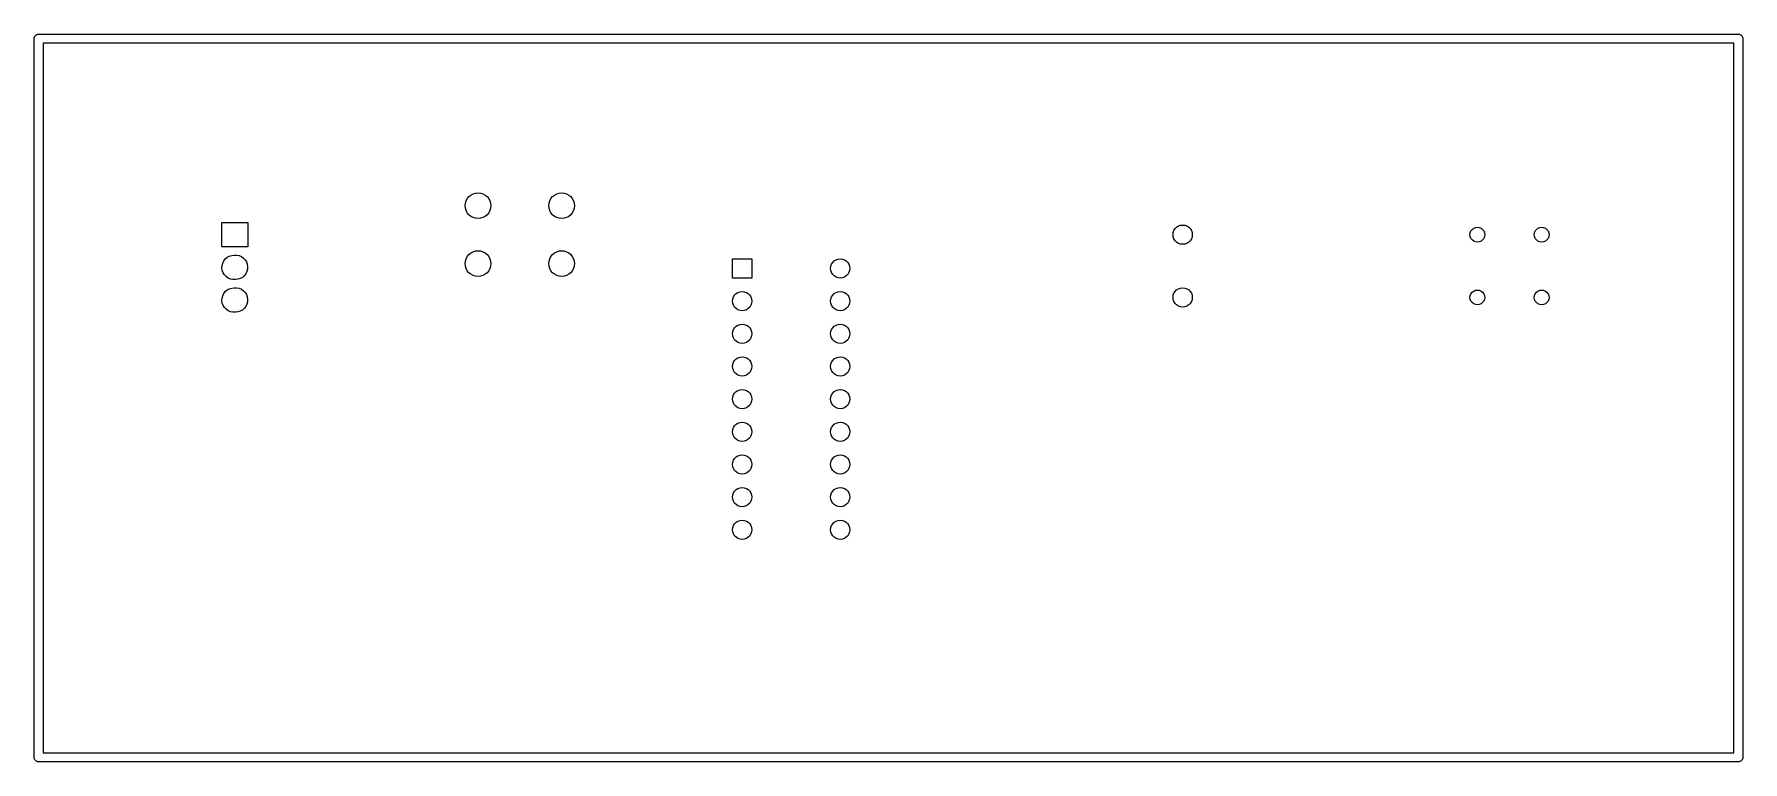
# Model space of a CAD drawing. Extents: x 2.39 to 7.61, y -4.21 to -1.99.
import ezdxf

# ---------------------------------------------------------------- set-up
doc = ezdxf.new("R2010")
doc.units = 0
doc.header["$MEASUREMENT"] = 0
doc.layers.add('BLACK', color=7, linetype='CONTINUOUS')

msp = doc.modelspace()

# ---------------------------------------------------------------- linework, layer by layer
at = {"layer": 'BLACK', "linetype": 'CONTINUOUS'}
for p, q in [((2.3972, -1.9867), (2.3989, -1.9863)), ((2.3989, -1.9863), (2.3994, -1.9863)), ((2.3994, -1.9863), (2.4, -1.9862)), ((2.4, -1.9862), (7.6, -1.9862)), ((7.6, -1.9862), (7.6023, -1.9864)), ((7.6023, -1.9864), (7.6028, -1.9866)), ((2.3862, -2), (2.3864, -1.9977)), ((2.3862, -4.2), (2.3862, -2)), ((2.3864, -1.9977), (2.3866, -1.9972)), ((2.3866, -1.9966), (2.3873, -1.9951)), ((2.3866, -1.9972), (2.3866, -1.9966)), ((2.3873, -1.9951), (2.3879, -1.9934)), ((2.3879, -1.9934), (2.3882, -1.993)), ((2.3882, -1.993), (2.3885, -1.9925)), ((2.3885, -1.9925), (2.3896, -1.9912)), ((2.3896, -1.9912), (2.3907, -1.9899)), ((2.3907, -1.9899), (2.3911, -1.9895)), ((2.3911, -1.9895), (2.3915, -1.9891)), ((2.3915, -1.9891), (2.393, -1.9883)), ((2.393, -1.9883), (2.3945, -1.9874)), ((2.3945, -1.9874), (2.395, -1.9872)), ((2.395, -1.9872), (2.3955, -1.987)), ((2.3955, -1.987), (2.3972, -1.9867)), ((2.4138, -2.0138), (2.4138, -4.1862)), ((7.5862, -2.0138), (2.4138, -2.0138)), ((7.5862, -4.1862), (7.5862, -2.0138)), ((7.6028, -1.9866), (7.6034, -1.9866)), ((7.6034, -1.9866), (7.6049, -1.9873)), ((7.6049, -1.9873), (7.6066, -1.9879)), ((7.6066, -1.9879), (7.607, -1.9882)), ((7.607, -1.9882), (7.6075, -1.9885)), ((7.6075, -1.9885), (7.6088, -1.9896)), ((7.6088, -1.9896), (7.6101, -1.9907)), ((7.6101, -1.9907), (7.6105, -1.9911)), ((7.6105, -1.9911), (7.6109, -1.9915)), ((7.6109, -1.9915), (7.6117, -1.993)), ((7.6117, -1.993), (7.6126, -1.9945)), ((7.6126, -1.9945), (7.6128, -1.995)), ((7.6128, -1.995), (7.613, -1.9955)), ((7.613, -1.9955), (7.6133, -1.9972)), ((7.6133, -1.9972), (7.6137, -1.9989)), ((7.6137, -1.9989), (7.6137, -1.9994)), ((7.6137, -1.9994), (7.6138, -2)), ((7.6138, -2), (7.6138, -4.2)), ((3.7047, -2.5114), (3.7055, -2.5037)), ((3.7055, -2.5037), (3.7077, -2.4964)), ((3.7077, -2.4964), (3.7114, -2.4895)), ((3.7114, -2.4895), (3.7163, -2.4836)), ((3.7163, -2.4836), (3.7222, -2.4787)), ((3.7222, -2.4787), (3.729, -2.475)), ((3.729, -2.475), (3.7364, -2.4728)), ((3.7364, -2.4728), (3.7441, -2.472)), ((3.7441, -2.472), (3.7518, -2.4728)), ((3.7518, -2.4728), (3.7592, -2.475)), ((3.7592, -2.475), (3.766, -2.4787)), ((3.766, -2.4787), (3.7719, -2.4836)), ((3.7719, -2.4836), (3.7768, -2.4895)), ((3.7768, -2.4895), (3.7805, -2.4964)), ((3.7805, -2.4964), (3.7827, -2.5037)), ((3.7827, -2.5037), (3.7835, -2.5114)), ((3.9606, -2.5114), (3.9614, -2.5037)), ((3.9614, -2.5037), (3.9636, -2.4964)), ((3.9636, -2.4964), (3.9673, -2.4895)), ((3.9673, -2.4895), (3.9722, -2.4836)), ((3.9722, -2.4836), (3.9781, -2.4787)), ((3.9781, -2.4787), (3.9849, -2.475)), ((3.9849, -2.475), (3.9923, -2.4728)), ((3.9923, -2.4728), (4, -2.472)), ((4, -2.472), (4.0077, -2.4728)), ((4.0077, -2.4728), (4.0151, -2.475)), ((4.0151, -2.475), (4.0219, -2.4787)), ((4.0219, -2.4787), (4.0278, -2.4836)), ((4.0278, -2.4836), (4.0327, -2.4895)), ((4.0327, -2.4895), (4.0364, -2.4964)), ((4.0364, -2.4964), (4.0386, -2.5037)), ((4.0386, -2.5037), (4.0394, -2.5114)), ((3.7055, -2.5191), (3.7047, -2.5114)), ((3.7077, -2.5265), (3.7055, -2.5191)), ((3.7114, -2.5333), (3.7077, -2.5265)), ((3.7163, -2.5393), (3.7114, -2.5333)), ((3.7222, -2.5442), (3.7163, -2.5393)), ((3.729, -2.5478), (3.7222, -2.5442)), ((3.7364, -2.55), (3.729, -2.5478)), ((3.7441, -2.5508), (3.7364, -2.55)), ((3.7518, -2.55), (3.7441, -2.5508)), ((3.7592, -2.5478), (3.7518, -2.55)), ((3.766, -2.5442), (3.7592, -2.5478)), ((3.7719, -2.5393), (3.766, -2.5442)), ((3.7768, -2.5333), (3.7719, -2.5393)), ((3.7805, -2.5265), (3.7768, -2.5333)), ((3.7827, -2.5191), (3.7805, -2.5265)), ((3.7835, -2.5114), (3.7827, -2.5191)), ((3.9614, -2.5191), (3.9606, -2.5114)), ((3.9636, -2.5265), (3.9614, -2.5191)), ((3.9673, -2.5333), (3.9636, -2.5265)), ((3.9722, -2.5393), (3.9673, -2.5333)), ((3.9781, -2.5442), (3.9722, -2.5393)), ((3.9849, -2.5478), (3.9781, -2.5442)), ((3.9923, -2.55), (3.9849, -2.5478)), ((4, -2.5508), (3.9923, -2.55)), ((4.0077, -2.55), (4, -2.5508)), ((4.0151, -2.5478), (4.0077, -2.55)), ((4.0219, -2.5442), (4.0151, -2.5478)), ((4.0278, -2.5393), (4.0219, -2.5442)), ((4.0327, -2.5333), (4.0278, -2.5393)), ((4.0364, -2.5265), (4.0327, -2.5333)), ((4.0386, -2.5191), (4.0364, -2.5265)), ((4.0394, -2.5114), (4.0386, -2.5191)), ((2.9606, -2.6375), (2.9606, -2.5625)), ((2.9606, -2.5625), (3.0394, -2.5625)), ((3.0394, -2.5625), (3.0394, -2.6375)), ((5.8705, -2.6), (5.8712, -2.5934)), ((5.8712, -2.6066), (5.8705, -2.6)), ((5.8712, -2.5934), (5.8734, -2.5872)), ((5.8734, -2.6128), (5.8712, -2.6066)), ((5.8734, -2.5872), (5.8769, -2.5816)), ((5.8769, -2.6184), (5.8734, -2.6128)), ((5.8769, -2.5816), (5.8816, -2.5769)), ((5.8816, -2.5769), (5.8872, -2.5734)), ((5.8872, -2.5734), (5.8934, -2.5712)), ((5.8934, -2.5712), (5.9, -2.5705)), ((5.9, -2.5705), (5.9066, -2.5712)), ((5.9066, -2.5712), (5.9128, -2.5734)), ((5.9128, -2.5734), (5.9184, -2.5769)), ((5.9184, -2.5769), (5.9231, -2.5816)), ((5.9231, -2.5816), (5.9266, -2.5872)), ((5.9266, -2.6128), (5.9231, -2.6184)), ((5.9266, -2.5872), (5.9288, -2.5934)), ((5.9288, -2.6066), (5.9266, -2.6128)), ((5.9288, -2.5934), (5.9295, -2.6)), ((5.9295, -2.6), (5.9288, -2.6066)), ((6.7789, -2.6), (6.7797, -2.5941)), ((6.7797, -2.6059), (6.7789, -2.6)), ((6.7797, -2.5941), (6.782, -2.5887)), ((6.782, -2.6113), (6.7797, -2.6059)), ((6.782, -2.5887), (6.7856, -2.584)), ((6.7856, -2.616), (6.782, -2.6113)), ((6.7856, -2.584), (6.7903, -2.5804)), ((6.7903, -2.5804), (6.7957, -2.5781)), ((6.7957, -2.5781), (6.8016, -2.5774)), ((6.8016, -2.5774), (6.8074, -2.5781)), ((6.8074, -2.5781), (6.8129, -2.5804)), ((6.8129, -2.5804), (6.8176, -2.584)), ((6.8176, -2.584), (6.8212, -2.5887)), ((6.8212, -2.6113), (6.8176, -2.616)), ((6.8212, -2.5887), (6.8234, -2.5941)), ((6.8234, -2.6059), (6.8212, -2.6113)), ((6.8234, -2.5941), (6.8242, -2.6)), ((6.8242, -2.6), (6.8234, -2.6059)), ((6.9758, -2.6), (6.9766, -2.5941)), ((6.9766, -2.6059), (6.9758, -2.6)), ((6.9766, -2.5941), (6.9788, -2.5887)), ((6.9788, -2.6113), (6.9766, -2.6059)), ((6.9788, -2.5887), (6.9824, -2.584)), ((6.9824, -2.616), (6.9788, -2.6113)), ((6.9824, -2.584), (6.9871, -2.5804)), ((6.9871, -2.5804), (6.9926, -2.5781)), ((6.9926, -2.5781), (6.9984, -2.5774)), ((6.9984, -2.5774), (7.0043, -2.5781)), ((7.0043, -2.5781), (7.0097, -2.5804)), ((7.0097, -2.5804), (7.0144, -2.584)), ((7.0144, -2.584), (7.018, -2.5887)), ((7.018, -2.6113), (7.0144, -2.616)), ((7.018, -2.5887), (7.0203, -2.5941)), ((7.0203, -2.6059), (7.018, -2.6113)), ((7.0203, -2.5941), (7.0211, -2.6)), ((7.0211, -2.6), (7.0203, -2.6059)), ((3.0394, -2.6375), (2.9606, -2.6375)), ((2.9767, -2.6692), (2.9833, -2.6655)), ((2.9833, -2.6655), (2.9906, -2.6633)), ((2.9906, -2.6633), (2.9981, -2.6625)), ((2.9981, -2.6625), (3.0019, -2.6625)), ((3.0019, -2.6625), (3.0057, -2.6627)), ((3.0057, -2.6627), (3.0131, -2.6642)), ((3.0131, -2.6642), (3.0201, -2.6672)), ((3.7114, -2.6667), (3.7163, -2.6607)), ((3.7163, -2.6607), (3.7222, -2.6558)), ((3.7222, -2.6558), (3.729, -2.6522)), ((3.729, -2.6522), (3.7364, -2.65)), ((3.7364, -2.65), (3.7441, -2.6492)), ((3.7441, -2.6492), (3.7518, -2.65)), ((3.7518, -2.65), (3.7592, -2.6522)), ((3.7592, -2.6522), (3.766, -2.6558)), ((3.766, -2.6558), (3.7719, -2.6607)), ((3.7719, -2.6607), (3.7768, -2.6667)), ((3.9673, -2.6667), (3.9722, -2.6607)), ((3.9722, -2.6607), (3.9781, -2.6558)), ((3.9781, -2.6558), (3.9849, -2.6522)), ((3.9849, -2.6522), (3.9923, -2.65)), ((3.9923, -2.65), (4, -2.6492)), ((4, -2.6492), (4.0077, -2.65)), ((4.0077, -2.65), (4.0151, -2.6522)), ((4.0151, -2.6522), (4.0219, -2.6558)), ((4.0219, -2.6558), (4.0278, -2.6607)), ((4.0278, -2.6607), (4.0327, -2.6667)), ((5.8816, -2.6231), (5.8769, -2.6184)), ((5.8872, -2.6266), (5.8816, -2.6231)), ((5.8934, -2.6288), (5.8872, -2.6266)), ((5.9, -2.6295), (5.8934, -2.6288)), ((5.9066, -2.6288), (5.9, -2.6295)), ((5.9128, -2.6266), (5.9066, -2.6288)), ((5.9184, -2.6231), (5.9128, -2.6266)), ((5.9231, -2.6184), (5.9184, -2.6231)), ((6.7903, -2.6196), (6.7856, -2.616)), ((6.7957, -2.6219), (6.7903, -2.6196)), ((6.8016, -2.6226), (6.7957, -2.6219)), ((6.8074, -2.6219), (6.8016, -2.6226)), ((6.8129, -2.6196), (6.8074, -2.6219)), ((6.8176, -2.616), (6.8129, -2.6196)), ((6.9871, -2.6196), (6.9824, -2.616)), ((6.9926, -2.6219), (6.9871, -2.6196)), ((6.9984, -2.6226), (6.9926, -2.6219)), ((7.0043, -2.6219), (6.9984, -2.6226)), ((7.0097, -2.6196), (7.0043, -2.6219)), ((7.0144, -2.616), (7.0097, -2.6196)), ((2.9607, -2.7019), (2.9611, -2.6943)), ((2.9618, -2.7094), (2.9607, -2.7019)), ((2.9611, -2.6943), (2.963, -2.687)), ((2.9645, -2.7165), (2.9618, -2.7094)), ((2.963, -2.687), (2.9663, -2.6802)), ((2.9685, -2.723), (2.9645, -2.7165)), ((2.9663, -2.6802), (2.971, -2.6742)), ((2.971, -2.6742), (2.9767, -2.6692)), ((3.0201, -2.6672), (3.0263, -2.6715)), ((3.0263, -2.6715), (3.0315, -2.677)), ((3.0315, -2.677), (3.0355, -2.6835)), ((3.037, -2.713), (3.0337, -2.7198)), ((3.0355, -2.6835), (3.0382, -2.6906)), ((3.0389, -2.7057), (3.037, -2.713)), ((3.0382, -2.6906), (3.0393, -2.6981)), ((3.0393, -2.6981), (3.0389, -2.7057)), ((3.7047, -2.6886), (3.7055, -2.6809)), ((3.7055, -2.6963), (3.7047, -2.6886)), ((3.7055, -2.6809), (3.7077, -2.6735)), ((3.7077, -2.7036), (3.7055, -2.6963)), ((3.7077, -2.6735), (3.7114, -2.6667)), ((3.7114, -2.7105), (3.7077, -2.7036)), ((3.7163, -2.7164), (3.7114, -2.7105)), ((3.7222, -2.7213), (3.7163, -2.7164)), ((3.7719, -2.7164), (3.766, -2.7213)), ((3.7768, -2.7105), (3.7719, -2.7164)), ((3.7768, -2.6667), (3.7805, -2.6735)), ((3.7805, -2.7036), (3.7768, -2.7105)), ((3.7805, -2.6735), (3.7827, -2.6809)), ((3.7827, -2.6963), (3.7805, -2.7036)), ((3.7827, -2.6809), (3.7835, -2.6886)), ((3.7835, -2.6886), (3.7827, -2.6963)), ((3.9606, -2.6886), (3.9614, -2.6809)), ((3.9614, -2.6963), (3.9606, -2.6886)), ((3.9614, -2.6809), (3.9636, -2.6735)), ((3.9636, -2.7036), (3.9614, -2.6963)), ((3.9636, -2.6735), (3.9673, -2.6667)), ((3.9673, -2.7105), (3.9636, -2.7036)), ((3.9722, -2.7164), (3.9673, -2.7105)), ((3.9781, -2.7213), (3.9722, -2.7164)), ((4.0278, -2.7164), (4.0219, -2.7213)), ((4.0327, -2.7105), (4.0278, -2.7164)), ((4.0327, -2.6667), (4.0364, -2.6735)), ((4.0364, -2.7036), (4.0327, -2.7105)), ((4.0364, -2.6735), (4.0386, -2.6809)), ((4.0386, -2.6963), (4.0364, -2.7036)), ((4.0386, -2.6809), (4.0394, -2.6886)), ((4.0394, -2.6886), (4.0386, -2.6963)), ((4.5228, -2.7329), (4.5228, -2.6739)), ((4.5228, -2.6739), (4.5818, -2.6739)), ((4.5818, -2.6739), (4.5818, -2.7329)), ((4.8228, -2.7034), (4.8236, -2.6969)), ((4.8236, -2.71), (4.8228, -2.7034)), ((4.8236, -2.6969), (4.8258, -2.6906)), ((4.8258, -2.7162), (4.8236, -2.71)), ((4.8258, -2.6906), (4.8293, -2.685)), ((4.8293, -2.7218), (4.8258, -2.7162)), ((4.8293, -2.685), (4.8339, -2.6804)), ((4.8339, -2.6804), (4.8395, -2.6769)), ((4.8395, -2.6769), (4.8458, -2.6747)), ((4.8458, -2.6747), (4.8523, -2.6739)), ((4.8523, -2.6739), (4.8589, -2.6747)), ((4.8589, -2.6747), (4.8651, -2.6769)), ((4.8651, -2.6769), (4.8707, -2.6804)), ((4.8707, -2.6804), (4.8754, -2.685)), ((4.8754, -2.685), (4.8789, -2.6906)), ((4.8789, -2.7162), (4.8754, -2.7218)), ((4.8789, -2.6906), (4.8811, -2.6969)), ((4.8811, -2.71), (4.8789, -2.7162)), ((4.8811, -2.6969), (4.8818, -2.7034)), ((4.8818, -2.7034), (4.8811, -2.71)), ((2.9737, -2.7285), (2.9685, -2.723)), ((2.971, -2.7742), (2.9767, -2.7692)), ((2.9799, -2.7328), (2.9737, -2.7285)), ((2.9767, -2.7692), (2.9833, -2.7655)), ((2.9869, -2.7358), (2.9799, -2.7328)), ((2.9833, -2.7655), (2.9906, -2.7633)), ((2.9943, -2.7373), (2.9869, -2.7358)), ((2.9906, -2.7633), (2.9981, -2.7625)), ((2.9981, -2.7375), (2.9943, -2.7373)), ((3.0019, -2.7375), (2.9981, -2.7375)), ((2.9981, -2.7625), (3.0019, -2.7625)), ((3.0094, -2.7367), (3.0019, -2.7375)), ((3.0019, -2.7625), (3.0057, -2.7627)), ((3.0057, -2.7627), (3.0131, -2.7642)), ((3.0167, -2.7345), (3.0094, -2.7367)), ((3.0131, -2.7642), (3.0201, -2.7672)), ((3.0233, -2.7308), (3.0167, -2.7345)), ((3.0201, -2.7672), (3.0263, -2.7715)), ((3.029, -2.7258), (3.0233, -2.7308)), ((3.0337, -2.7198), (3.029, -2.7258)), ((3.729, -2.725), (3.7222, -2.7213)), ((3.7364, -2.7272), (3.729, -2.725)), ((3.7441, -2.728), (3.7364, -2.7272)), ((3.7518, -2.7272), (3.7441, -2.728)), ((3.7592, -2.725), (3.7518, -2.7272)), ((3.766, -2.7213), (3.7592, -2.725)), ((3.9849, -2.725), (3.9781, -2.7213)), ((3.9923, -2.7272), (3.9849, -2.725)), ((4, -2.728), (3.9923, -2.7272)), ((4.0077, -2.7272), (4, -2.728)), ((4.0151, -2.725), (4.0077, -2.7272)), ((4.0219, -2.7213), (4.0151, -2.725)), ((4.5818, -2.7329), (4.5228, -2.7329)), ((4.8339, -2.7265), (4.8293, -2.7218)), ((4.8395, -2.73), (4.8339, -2.7265)), ((4.8458, -2.7322), (4.8395, -2.73)), ((4.8523, -2.7329), (4.8458, -2.7322)), ((4.8589, -2.7322), (4.8523, -2.7329)), ((4.8651, -2.73), (4.8589, -2.7322)), ((4.8707, -2.7265), (4.8651, -2.73)), ((4.8754, -2.7218), (4.8707, -2.7265)), ((5.8769, -2.7737), (5.8816, -2.769)), ((5.8816, -2.769), (5.8872, -2.7655)), ((5.8872, -2.7655), (5.8934, -2.7633)), ((5.8934, -2.7633), (5.9, -2.7626)), ((5.9, -2.7626), (5.9066, -2.7633)), ((5.9066, -2.7633), (5.9128, -2.7655)), ((5.9128, -2.7655), (5.9184, -2.769)), ((5.9184, -2.769), (5.9231, -2.7737)), ((6.7903, -2.7725), (6.7957, -2.7703)), ((6.7957, -2.7703), (6.8016, -2.7695)), ((6.8016, -2.7695), (6.8074, -2.7703)), ((6.8074, -2.7703), (6.8129, -2.7725)), ((6.9871, -2.7725), (6.9926, -2.7703)), ((6.9926, -2.7703), (6.9984, -2.7695)), ((6.9984, -2.7695), (7.0043, -2.7703)), ((7.0043, -2.7703), (7.0097, -2.7725)), ((2.9607, -2.8019), (2.9611, -2.7943)), ((2.9618, -2.8094), (2.9607, -2.8019)), ((2.9611, -2.7943), (2.963, -2.787)), ((2.9645, -2.8165), (2.9618, -2.8094)), ((2.963, -2.787), (2.9663, -2.7802)), ((2.9685, -2.823), (2.9645, -2.8165)), ((2.9663, -2.7802), (2.971, -2.7742)), ((3.0263, -2.7715), (3.0315, -2.777)), ((3.0337, -2.8198), (3.029, -2.8258)), ((3.0315, -2.777), (3.0355, -2.7835)), ((3.037, -2.813), (3.0337, -2.8198)), ((3.0355, -2.7835), (3.0382, -2.7906)), ((3.0389, -2.8057), (3.037, -2.813)), ((3.0382, -2.7906), (3.0393, -2.7981)), ((3.0393, -2.7981), (3.0389, -2.8057)), ((4.5228, -2.8034), (4.5236, -2.7969)), ((4.5236, -2.81), (4.5228, -2.8034)), ((4.5236, -2.7969), (4.5258, -2.7906)), ((4.5258, -2.8162), (4.5236, -2.81)), ((4.5258, -2.7906), (4.5293, -2.785)), ((4.5293, -2.8218), (4.5258, -2.8162)), ((4.5293, -2.785), (4.5339, -2.7804)), ((4.5339, -2.8265), (4.5293, -2.8218)), ((4.5339, -2.7804), (4.5395, -2.7769)), ((4.5395, -2.7769), (4.5458, -2.7747)), ((4.5458, -2.7747), (4.5523, -2.7739)), ((4.5523, -2.7739), (4.5589, -2.7747)), ((4.5589, -2.7747), (4.5651, -2.7769)), ((4.5651, -2.7769), (4.5707, -2.7804)), ((4.5707, -2.7804), (4.5754, -2.785)), ((4.5754, -2.8218), (4.5707, -2.8265)), ((4.5754, -2.785), (4.5789, -2.7906)), ((4.5789, -2.8162), (4.5754, -2.8218)), ((4.5789, -2.7906), (4.5811, -2.7969)), ((4.5811, -2.81), (4.5789, -2.8162)), ((4.5811, -2.7969), (4.5818, -2.8034)), ((4.5818, -2.8034), (4.5811, -2.81)), ((4.8228, -2.8034), (4.8236, -2.7969)), ((4.8236, -2.81), (4.8228, -2.8034)), ((4.8236, -2.7969), (4.8258, -2.7906)), ((4.8258, -2.8162), (4.8236, -2.81)), ((4.8258, -2.7906), (4.8293, -2.785)), ((4.8293, -2.8218), (4.8258, -2.8162)), ((4.8293, -2.785), (4.8339, -2.7804)), ((4.8339, -2.8265), (4.8293, -2.8218)), ((4.8339, -2.7804), (4.8395, -2.7769)), ((4.8395, -2.7769), (4.8458, -2.7747)), ((4.8458, -2.7747), (4.8523, -2.7739)), ((4.8523, -2.7739), (4.8589, -2.7747)), ((4.8589, -2.7747), (4.8651, -2.7769)), ((4.8651, -2.7769), (4.8707, -2.7804)), ((4.8707, -2.7804), (4.8754, -2.785)), ((4.8754, -2.8218), (4.8707, -2.8265)), ((4.8754, -2.785), (4.8789, -2.7906)), ((4.8789, -2.8162), (4.8754, -2.8218)), ((4.8789, -2.7906), (4.8811, -2.7969)), ((4.8811, -2.81), (4.8789, -2.8162)), ((4.8811, -2.7969), (4.8818, -2.8034)), ((4.8818, -2.8034), (4.8811, -2.81)), ((5.8705, -2.7921), (5.8712, -2.7856)), ((5.8712, -2.7987), (5.8705, -2.7921)), ((5.8712, -2.7856), (5.8734, -2.7793)), ((5.8734, -2.8049), (5.8712, -2.7987)), ((5.8734, -2.7793), (5.8769, -2.7737)), ((5.8769, -2.8105), (5.8734, -2.8049)), ((5.8816, -2.8152), (5.8769, -2.8105)), ((5.8872, -2.8187), (5.8816, -2.8152)), ((5.8934, -2.8209), (5.8872, -2.8187)), ((5.9, -2.8217), (5.8934, -2.8209)), ((5.9066, -2.8209), (5.9, -2.8217)), ((5.9128, -2.8187), (5.9066, -2.8209)), ((5.9184, -2.8152), (5.9128, -2.8187)), ((5.9231, -2.8105), (5.9184, -2.8152)), ((5.9231, -2.7737), (5.9266, -2.7793)), ((5.9266, -2.8049), (5.9231, -2.8105)), ((5.9266, -2.7793), (5.9288, -2.7856)), ((5.9288, -2.7987), (5.9266, -2.8049)), ((5.9288, -2.7856), (5.9295, -2.7921)), ((5.9295, -2.7921), (5.9288, -2.7987)), ((6.7789, -2.7921), (6.7797, -2.7863)), ((6.7797, -2.798), (6.7789, -2.7921)), ((6.7797, -2.7863), (6.782, -2.7808)), ((6.782, -2.8034), (6.7797, -2.798)), ((6.782, -2.7808), (6.7856, -2.7761)), ((6.7856, -2.8081), (6.782, -2.8034)), ((6.7856, -2.7761), (6.7903, -2.7725)), ((6.7903, -2.8117), (6.7856, -2.8081)), ((6.7957, -2.814), (6.7903, -2.8117)), ((6.8016, -2.8148), (6.7957, -2.814)), ((6.8074, -2.814), (6.8016, -2.8148)), ((6.8129, -2.8117), (6.8074, -2.814)), ((6.8129, -2.7725), (6.8176, -2.7761)), ((6.8176, -2.8081), (6.8129, -2.8117)), ((6.8176, -2.7761), (6.8212, -2.7808)), ((6.8212, -2.8034), (6.8176, -2.8081)), ((6.8212, -2.7808), (6.8234, -2.7863)), ((6.8234, -2.798), (6.8212, -2.8034)), ((6.8234, -2.7863), (6.8242, -2.7921)), ((6.8242, -2.7921), (6.8234, -2.798)), ((6.9758, -2.7921), (6.9766, -2.7863)), ((6.9766, -2.798), (6.9758, -2.7921)), ((6.9766, -2.7863), (6.9788, -2.7808)), ((6.9788, -2.8034), (6.9766, -2.798)), ((6.9788, -2.7808), (6.9824, -2.7761)), ((6.9824, -2.8081), (6.9788, -2.8034)), ((6.9824, -2.7761), (6.9871, -2.7725)), ((6.9871, -2.8117), (6.9824, -2.8081)), ((6.9926, -2.814), (6.9871, -2.8117)), ((6.9984, -2.8148), (6.9926, -2.814)), ((7.0043, -2.814), (6.9984, -2.8148)), ((7.0097, -2.8117), (7.0043, -2.814)), ((7.0097, -2.7725), (7.0144, -2.7761)), ((7.0144, -2.8081), (7.0097, -2.8117)), ((7.0144, -2.7761), (7.018, -2.7808)), ((7.018, -2.8034), (7.0144, -2.8081)), ((7.018, -2.7808), (7.0203, -2.7863)), ((7.0203, -2.798), (7.018, -2.8034)), ((7.0203, -2.7863), (7.0211, -2.7921)), ((7.0211, -2.7921), (7.0203, -2.798)), ((2.9737, -2.8285), (2.9685, -2.823)), ((2.9799, -2.8328), (2.9737, -2.8285)), ((2.9869, -2.8358), (2.9799, -2.8328)), ((2.9943, -2.8373), (2.9869, -2.8358)), ((2.9981, -2.8375), (2.9943, -2.8373)), ((3.0019, -2.8375), (2.9981, -2.8375)), ((3.0094, -2.8367), (3.0019, -2.8375)), ((3.0167, -2.8345), (3.0094, -2.8367)), ((3.0233, -2.8308), (3.0167, -2.8345)), ((3.029, -2.8258), (3.0233, -2.8308)), ((4.5395, -2.83), (4.5339, -2.8265)), ((4.5458, -2.8322), (4.5395, -2.83)), ((4.5395, -2.8769), (4.5458, -2.8747)), ((4.5523, -2.8329), (4.5458, -2.8322)), ((4.5458, -2.8747), (4.5523, -2.8739)), ((4.5589, -2.8322), (4.5523, -2.8329)), ((4.5523, -2.8739), (4.5589, -2.8747)), ((4.5651, -2.83), (4.5589, -2.8322)), ((4.5589, -2.8747), (4.5651, -2.8769)), ((4.5707, -2.8265), (4.5651, -2.83)), ((4.8395, -2.83), (4.8339, -2.8265)), ((4.8458, -2.8322), (4.8395, -2.83)), ((4.8395, -2.8769), (4.8458, -2.8747)), ((4.8523, -2.8329), (4.8458, -2.8322)), ((4.8458, -2.8747), (4.8523, -2.8739)), ((4.8589, -2.8322), (4.8523, -2.8329)), ((4.8523, -2.8739), (4.8589, -2.8747)), ((4.8651, -2.83), (4.8589, -2.8322)), ((4.8589, -2.8747), (4.8651, -2.8769)), ((4.8707, -2.8265), (4.8651, -2.83)), ((4.5228, -2.9034), (4.5236, -2.8969)), ((4.5236, -2.91), (4.5228, -2.9034)), ((4.5236, -2.8969), (4.5258, -2.8906)), ((4.5258, -2.9162), (4.5236, -2.91)), ((4.5258, -2.8906), (4.5293, -2.885)), ((4.5293, -2.9218), (4.5258, -2.9162)), ((4.5293, -2.885), (4.5339, -2.8804)), ((4.5339, -2.9265), (4.5293, -2.9218)), ((4.5339, -2.8804), (4.5395, -2.8769)), ((4.5395, -2.93), (4.5339, -2.9265)), ((4.5651, -2.8769), (4.5707, -2.8804)), ((4.5707, -2.9265), (4.5651, -2.93)), ((4.5707, -2.8804), (4.5754, -2.885)), ((4.5754, -2.9218), (4.5707, -2.9265)), ((4.5754, -2.885), (4.5789, -2.8906)), ((4.5789, -2.9162), (4.5754, -2.9218)), ((4.5789, -2.8906), (4.5811, -2.8969)), ((4.5811, -2.91), (4.5789, -2.9162)), ((4.5811, -2.8969), (4.5818, -2.9034)), ((4.5818, -2.9034), (4.5811, -2.91)), ((4.8228, -2.9034), (4.8236, -2.8969)), ((4.8236, -2.91), (4.8228, -2.9034)), ((4.8236, -2.8969), (4.8258, -2.8906)), ((4.8258, -2.9162), (4.8236, -2.91)), ((4.8258, -2.8906), (4.8293, -2.885)), ((4.8293, -2.9218), (4.8258, -2.9162)), ((4.8293, -2.885), (4.8339, -2.8804)), ((4.8339, -2.9265), (4.8293, -2.9218)), ((4.8339, -2.8804), (4.8395, -2.8769)), ((4.8395, -2.93), (4.8339, -2.9265)), ((4.8651, -2.8769), (4.8707, -2.8804)), ((4.8707, -2.9265), (4.8651, -2.93)), ((4.8707, -2.8804), (4.8754, -2.885)), ((4.8754, -2.9218), (4.8707, -2.9265)), ((4.8754, -2.885), (4.8789, -2.8906)), ((4.8789, -2.9162), (4.8754, -2.9218)), ((4.8789, -2.8906), (4.8811, -2.8969)), ((4.8811, -2.91), (4.8789, -2.9162)), ((4.8811, -2.8969), (4.8818, -2.9034)), ((4.8818, -2.9034), (4.8811, -2.91)), ((4.5339, -2.9804), (4.5395, -2.9769)), ((4.5458, -2.9322), (4.5395, -2.93)), ((4.5395, -2.9769), (4.5458, -2.9747)), ((4.5523, -2.9329), (4.5458, -2.9322)), ((4.5458, -2.9747), (4.5523, -2.9739)), ((4.5589, -2.9322), (4.5523, -2.9329)), ((4.5523, -2.9739), (4.5589, -2.9747)), ((4.5651, -2.93), (4.5589, -2.9322)), ((4.5589, -2.9747), (4.5651, -2.9769)), ((4.5651, -2.9769), (4.5707, -2.9804)), ((4.8339, -2.9804), (4.8395, -2.9769)), ((4.8458, -2.9322), (4.8395, -2.93)), ((4.8395, -2.9769), (4.8458, -2.9747)), ((4.8523, -2.9329), (4.8458, -2.9322)), ((4.8458, -2.9747), (4.8523, -2.9739)), ((4.8589, -2.9322), (4.8523, -2.9329)), ((4.8523, -2.9739), (4.8589, -2.9747)), ((4.8651, -2.93), (4.8589, -2.9322)), ((4.8589, -2.9747), (4.8651, -2.9769)), ((4.8651, -2.9769), (4.8707, -2.9804)), ((4.5228, -3.0034), (4.5236, -2.9969)), ((4.5236, -3.01), (4.5228, -3.0034)), ((4.5236, -2.9969), (4.5258, -2.9906)), ((4.5258, -3.0162), (4.5236, -3.01)), ((4.5258, -2.9906), (4.5293, -2.985)), ((4.5293, -3.0218), (4.5258, -3.0162)), ((4.5293, -2.985), (4.5339, -2.9804)), ((4.5339, -3.0265), (4.5293, -3.0218)), ((4.5395, -3.03), (4.5339, -3.0265)), ((4.5458, -3.0322), (4.5395, -3.03)), ((4.5651, -3.03), (4.5589, -3.0322)), ((4.5707, -3.0265), (4.5651, -3.03)), ((4.5707, -2.9804), (4.5754, -2.985)), ((4.5754, -3.0218), (4.5707, -3.0265)), ((4.5754, -2.985), (4.5789, -2.9906)), ((4.5789, -3.0162), (4.5754, -3.0218)), ((4.5789, -2.9906), (4.5811, -2.9969)), ((4.5811, -3.01), (4.5789, -3.0162)), ((4.5811, -2.9969), (4.5818, -3.0034)), ((4.5818, -3.0034), (4.5811, -3.01)), ((4.8228, -3.0034), (4.8236, -2.9969)), ((4.8236, -3.01), (4.8228, -3.0034)), ((4.8236, -2.9969), (4.8258, -2.9906)), ((4.8258, -3.0162), (4.8236, -3.01)), ((4.8258, -2.9906), (4.8293, -2.985)), ((4.8293, -3.0218), (4.8258, -3.0162)), ((4.8293, -2.985), (4.8339, -2.9804)), ((4.8339, -3.0265), (4.8293, -3.0218)), ((4.8395, -3.03), (4.8339, -3.0265)), ((4.8458, -3.0322), (4.8395, -3.03)), ((4.8651, -3.03), (4.8589, -3.0322)), ((4.8707, -3.0265), (4.8651, -3.03)), ((4.8707, -2.9804), (4.8754, -2.985)), ((4.8754, -3.0218), (4.8707, -3.0265)), ((4.8754, -2.985), (4.8789, -2.9906)), ((4.8789, -3.0162), (4.8754, -3.0218)), ((4.8789, -2.9906), (4.8811, -2.9969)), ((4.8811, -3.01), (4.8789, -3.0162)), ((4.8811, -2.9969), (4.8818, -3.0034)), ((4.8818, -3.0034), (4.8811, -3.01)), ((4.5293, -3.085), (4.5339, -3.0804)), ((4.5339, -3.0804), (4.5395, -3.0769)), ((4.5395, -3.0769), (4.5458, -3.0747)), ((4.5523, -3.0329), (4.5458, -3.0322)), ((4.5458, -3.0747), (4.5523, -3.0739)), ((4.5589, -3.0322), (4.5523, -3.0329)), ((4.5523, -3.0739), (4.5589, -3.0747)), ((4.5589, -3.0747), (4.5651, -3.0769)), ((4.5651, -3.0769), (4.5707, -3.0804)), ((4.5707, -3.0804), (4.5754, -3.085)), ((4.8293, -3.085), (4.8339, -3.0804)), ((4.8339, -3.0804), (4.8395, -3.0769)), ((4.8395, -3.0769), (4.8458, -3.0747)), ((4.8523, -3.0329), (4.8458, -3.0322)), ((4.8458, -3.0747), (4.8523, -3.0739)), ((4.8589, -3.0322), (4.8523, -3.0329)), ((4.8523, -3.0739), (4.8589, -3.0747)), ((4.8589, -3.0747), (4.8651, -3.0769)), ((4.8651, -3.0769), (4.8707, -3.0804)), ((4.8707, -3.0804), (4.8754, -3.085)), ((4.5228, -3.1034), (4.5236, -3.0969)), ((4.5236, -3.11), (4.5228, -3.1034)), ((4.5236, -3.0969), (4.5258, -3.0906)), ((4.5258, -3.1162), (4.5236, -3.11)), ((4.5258, -3.0906), (4.5293, -3.085)), ((4.5293, -3.1218), (4.5258, -3.1162)), ((4.5339, -3.1265), (4.5293, -3.1218)), ((4.5395, -3.13), (4.5339, -3.1265)), ((4.5458, -3.1322), (4.5395, -3.13)), ((4.5523, -3.1329), (4.5458, -3.1322)), ((4.5589, -3.1322), (4.5523, -3.1329)), ((4.5651, -3.13), (4.5589, -3.1322)), ((4.5707, -3.1265), (4.5651, -3.13)), ((4.5754, -3.1218), (4.5707, -3.1265)), ((4.5754, -3.085), (4.5789, -3.0906)), ((4.5789, -3.1162), (4.5754, -3.1218)), ((4.5789, -3.0906), (4.5811, -3.0969)), ((4.5811, -3.11), (4.5789, -3.1162)), ((4.5811, -3.0969), (4.5818, -3.1034)), ((4.5818, -3.1034), (4.5811, -3.11)), ((4.8228, -3.1034), (4.8236, -3.0969)), ((4.8236, -3.11), (4.8228, -3.1034)), ((4.8236, -3.0969), (4.8258, -3.0906)), ((4.8258, -3.1162), (4.8236, -3.11)), ((4.8258, -3.0906), (4.8293, -3.085)), ((4.8293, -3.1218), (4.8258, -3.1162)), ((4.8339, -3.1265), (4.8293, -3.1218)), ((4.8395, -3.13), (4.8339, -3.1265)), ((4.8458, -3.1322), (4.8395, -3.13)), ((4.8523, -3.1329), (4.8458, -3.1322)), ((4.8589, -3.1322), (4.8523, -3.1329)), ((4.8651, -3.13), (4.8589, -3.1322)), ((4.8707, -3.1265), (4.8651, -3.13)), ((4.8754, -3.1218), (4.8707, -3.1265)), ((4.8754, -3.085), (4.8789, -3.0906)), ((4.8789, -3.1162), (4.8754, -3.1218)), ((4.8789, -3.0906), (4.8811, -3.0969)), ((4.8811, -3.11), (4.8789, -3.1162)), ((4.8811, -3.0969), (4.8818, -3.1034)), ((4.8818, -3.1034), (4.8811, -3.11)), ((4.5258, -3.1906), (4.5293, -3.185)), ((4.5293, -3.185), (4.5339, -3.1804)), ((4.5339, -3.1804), (4.5395, -3.1769)), ((4.5395, -3.1769), (4.5458, -3.1747)), ((4.5458, -3.1747), (4.5523, -3.1739)), ((4.5523, -3.1739), (4.5589, -3.1747)), ((4.5589, -3.1747), (4.5651, -3.1769)), ((4.5651, -3.1769), (4.5707, -3.1804)), ((4.5707, -3.1804), (4.5754, -3.185)), ((4.5754, -3.185), (4.5789, -3.1906)), ((4.8258, -3.1906), (4.8293, -3.185)), ((4.8293, -3.185), (4.8339, -3.1804)), ((4.8339, -3.1804), (4.8395, -3.1769)), ((4.8395, -3.1769), (4.8458, -3.1747)), ((4.8458, -3.1747), (4.8523, -3.1739)), ((4.8523, -3.1739), (4.8589, -3.1747)), ((4.8589, -3.1747), (4.8651, -3.1769)), ((4.8651, -3.1769), (4.8707, -3.1804)), ((4.8707, -3.1804), (4.8754, -3.185)), ((4.8754, -3.185), (4.8789, -3.1906)), ((4.5228, -3.2034), (4.5236, -3.1969)), ((4.5236, -3.21), (4.5228, -3.2034)), ((4.5236, -3.1969), (4.5258, -3.1906)), ((4.5258, -3.2162), (4.5236, -3.21)), ((4.5293, -3.2218), (4.5258, -3.2162)), ((4.5339, -3.2265), (4.5293, -3.2218)), ((4.5395, -3.23), (4.5339, -3.2265)), ((4.5458, -3.2322), (4.5395, -3.23)), ((4.5523, -3.2329), (4.5458, -3.2322)), ((4.5589, -3.2322), (4.5523, -3.2329)), ((4.5651, -3.23), (4.5589, -3.2322)), ((4.5707, -3.2265), (4.5651, -3.23)), ((4.5754, -3.2218), (4.5707, -3.2265)), ((4.5789, -3.2162), (4.5754, -3.2218)), ((4.5789, -3.1906), (4.5811, -3.1969)), ((4.5811, -3.21), (4.5789, -3.2162)), ((4.5811, -3.1969), (4.5818, -3.2034)), ((4.5818, -3.2034), (4.5811, -3.21)), ((4.8228, -3.2034), (4.8236, -3.1969)), ((4.8236, -3.21), (4.8228, -3.2034)), ((4.8236, -3.1969), (4.8258, -3.1906)), ((4.8258, -3.2162), (4.8236, -3.21)), ((4.8293, -3.2218), (4.8258, -3.2162)), ((4.8339, -3.2265), (4.8293, -3.2218)), ((4.8395, -3.23), (4.8339, -3.2265)), ((4.8458, -3.2322), (4.8395, -3.23)), ((4.8523, -3.2329), (4.8458, -3.2322)), ((4.8589, -3.2322), (4.8523, -3.2329)), ((4.8651, -3.23), (4.8589, -3.2322)), ((4.8707, -3.2265), (4.8651, -3.23)), ((4.8754, -3.2218), (4.8707, -3.2265)), ((4.8789, -3.2162), (4.8754, -3.2218)), ((4.8789, -3.1906), (4.8811, -3.1969)), ((4.8811, -3.21), (4.8789, -3.2162)), ((4.8811, -3.1969), (4.8818, -3.2034)), ((4.8818, -3.2034), (4.8811, -3.21)), ((4.5236, -3.2969), (4.5258, -3.2906)), ((4.5258, -3.2906), (4.5293, -3.285)), ((4.5293, -3.285), (4.5339, -3.2804)), ((4.5339, -3.2804), (4.5395, -3.2769)), ((4.5395, -3.2769), (4.5458, -3.2747)), ((4.5458, -3.2747), (4.5523, -3.2739)), ((4.5523, -3.2739), (4.5589, -3.2747)), ((4.5589, -3.2747), (4.5651, -3.2769)), ((4.5651, -3.2769), (4.5707, -3.2804)), ((4.5707, -3.2804), (4.5754, -3.285)), ((4.5754, -3.285), (4.5789, -3.2906)), ((4.5789, -3.2906), (4.5811, -3.2969)), ((4.8236, -3.2969), (4.8258, -3.2906)), ((4.8258, -3.2906), (4.8293, -3.285)), ((4.8293, -3.285), (4.8339, -3.2804)), ((4.8339, -3.2804), (4.8395, -3.2769)), ((4.8395, -3.2769), (4.8458, -3.2747)), ((4.8458, -3.2747), (4.8523, -3.2739)), ((4.8523, -3.2739), (4.8589, -3.2747)), ((4.8589, -3.2747), (4.8651, -3.2769)), ((4.8651, -3.2769), (4.8707, -3.2804)), ((4.8707, -3.2804), (4.8754, -3.285)), ((4.8754, -3.285), (4.8789, -3.2906)), ((4.8789, -3.2906), (4.8811, -3.2969)), ((4.5228, -3.3034), (4.5236, -3.2969)), ((4.5236, -3.31), (4.5228, -3.3034)), ((4.5258, -3.3162), (4.5236, -3.31)), ((4.5293, -3.3218), (4.5258, -3.3162)), ((4.5339, -3.3265), (4.5293, -3.3218)), ((4.5395, -3.33), (4.5339, -3.3265)), ((4.5458, -3.3322), (4.5395, -3.33)), ((4.5523, -3.3329), (4.5458, -3.3322)), ((4.5589, -3.3322), (4.5523, -3.3329)), ((4.5651, -3.33), (4.5589, -3.3322)), ((4.5707, -3.3265), (4.5651, -3.33)), ((4.5754, -3.3218), (4.5707, -3.3265)), ((4.5789, -3.3162), (4.5754, -3.3218)), ((4.5811, -3.31), (4.5789, -3.3162)), ((4.5811, -3.2969), (4.5818, -3.3034)), ((4.5818, -3.3034), (4.5811, -3.31)), ((4.8228, -3.3034), (4.8236, -3.2969)), ((4.8236, -3.31), (4.8228, -3.3034)), ((4.8258, -3.3162), (4.8236, -3.31)), ((4.8293, -3.3218), (4.8258, -3.3162)), ((4.8339, -3.3265), (4.8293, -3.3218)), ((4.8395, -3.33), (4.8339, -3.3265)), ((4.8458, -3.3322), (4.8395, -3.33)), ((4.8523, -3.3329), (4.8458, -3.3322)), ((4.8589, -3.3322), (4.8523, -3.3329)), ((4.8651, -3.33), (4.8589, -3.3322)), ((4.8707, -3.3265), (4.8651, -3.33)), ((4.8754, -3.3218), (4.8707, -3.3265)), ((4.8789, -3.3162), (4.8754, -3.3218)), ((4.8811, -3.31), (4.8789, -3.3162)), ((4.8811, -3.2969), (4.8818, -3.3034)), ((4.8818, -3.3034), (4.8811, -3.31)), ((4.5228, -3.4034), (4.5236, -3.3969)), ((4.5236, -3.3969), (4.5258, -3.3906)), ((4.5258, -3.3906), (4.5293, -3.385)), ((4.5293, -3.385), (4.5339, -3.3804)), ((4.5339, -3.3804), (4.5395, -3.3769)), ((4.5395, -3.3769), (4.5458, -3.3747)), ((4.5458, -3.3747), (4.5523, -3.3739)), ((4.5523, -3.3739), (4.5589, -3.3747)), ((4.5589, -3.3747), (4.5651, -3.3769)), ((4.5651, -3.3769), (4.5707, -3.3804)), ((4.5707, -3.3804), (4.5754, -3.385)), ((4.5754, -3.385), (4.5789, -3.3906)), ((4.5789, -3.3906), (4.5811, -3.3969)), ((4.5811, -3.3969), (4.5818, -3.4034)), ((4.8228, -3.4034), (4.8236, -3.3969)), ((4.8236, -3.3969), (4.8258, -3.3906)), ((4.8258, -3.3906), (4.8293, -3.385)), ((4.8293, -3.385), (4.8339, -3.3804)), ((4.8339, -3.3804), (4.8395, -3.3769)), ((4.8395, -3.3769), (4.8458, -3.3747)), ((4.8458, -3.3747), (4.8523, -3.3739)), ((4.8523, -3.3739), (4.8589, -3.3747)), ((4.8589, -3.3747), (4.8651, -3.3769)), ((4.8651, -3.3769), (4.8707, -3.3804)), ((4.8707, -3.3804), (4.8754, -3.385)), ((4.8754, -3.385), (4.8789, -3.3906)), ((4.8789, -3.3906), (4.8811, -3.3969)), ((4.8811, -3.3969), (4.8818, -3.4034)), ((4.5236, -3.41), (4.5228, -3.4034)), ((4.5258, -3.4162), (4.5236, -3.41)), ((4.5293, -3.4218), (4.5258, -3.4162)), ((4.5339, -3.4265), (4.5293, -3.4218)), ((4.5395, -3.43), (4.5339, -3.4265)), ((4.5458, -3.4322), (4.5395, -3.43)), ((4.5523, -3.4329), (4.5458, -3.4322)), ((4.5589, -3.4322), (4.5523, -3.4329)), ((4.5651, -3.43), (4.5589, -3.4322)), ((4.5707, -3.4265), (4.5651, -3.43)), ((4.5754, -3.4218), (4.5707, -3.4265)), ((4.5789, -3.4162), (4.5754, -3.4218)), ((4.5811, -3.41), (4.5789, -3.4162)), ((4.5818, -3.4034), (4.5811, -3.41)), ((4.8236, -3.41), (4.8228, -3.4034)), ((4.8258, -3.4162), (4.8236, -3.41)), ((4.8293, -3.4218), (4.8258, -3.4162)), ((4.8339, -3.4265), (4.8293, -3.4218)), ((4.8395, -3.43), (4.8339, -3.4265)), ((4.8458, -3.4322), (4.8395, -3.43)), ((4.8523, -3.4329), (4.8458, -3.4322)), ((4.8589, -3.4322), (4.8523, -3.4329)), ((4.8651, -3.43), (4.8589, -3.4322)), ((4.8707, -3.4265), (4.8651, -3.43)), ((4.8754, -3.4218), (4.8707, -3.4265)), ((4.8789, -3.4162), (4.8754, -3.4218)), ((4.8811, -3.41), (4.8789, -3.4162)), ((4.8818, -3.4034), (4.8811, -3.41)), ((4.5228, -3.5034), (4.5236, -3.4969)), ((4.5236, -3.4969), (4.5258, -3.4906)), ((4.5258, -3.4906), (4.5293, -3.485)), ((4.5293, -3.485), (4.5339, -3.4804)), ((4.5339, -3.4804), (4.5395, -3.4769)), ((4.5395, -3.4769), (4.5458, -3.4747)), ((4.5458, -3.4747), (4.5523, -3.4739)), ((4.5523, -3.4739), (4.5589, -3.4747)), ((4.5589, -3.4747), (4.5651, -3.4769)), ((4.5651, -3.4769), (4.5707, -3.4804)), ((4.5707, -3.4804), (4.5754, -3.485)), ((4.5754, -3.485), (4.5789, -3.4906)), ((4.5789, -3.4906), (4.5811, -3.4969)), ((4.5811, -3.4969), (4.5818, -3.5034)), ((4.8228, -3.5034), (4.8236, -3.4969)), ((4.8236, -3.4969), (4.8258, -3.4906)), ((4.8258, -3.4906), (4.8293, -3.485)), ((4.8293, -3.485), (4.8339, -3.4804)), ((4.8339, -3.4804), (4.8395, -3.4769)), ((4.8395, -3.4769), (4.8458, -3.4747)), ((4.8458, -3.4747), (4.8523, -3.4739)), ((4.8523, -3.4739), (4.8589, -3.4747)), ((4.8589, -3.4747), (4.8651, -3.4769)), ((4.8651, -3.4769), (4.8707, -3.4804)), ((4.8707, -3.4804), (4.8754, -3.485)), ((4.8754, -3.485), (4.8789, -3.4906)), ((4.8789, -3.4906), (4.8811, -3.4969)), ((4.8811, -3.4969), (4.8818, -3.5034)), ((4.5236, -3.51), (4.5228, -3.5034)), ((4.5258, -3.5162), (4.5236, -3.51)), ((4.5293, -3.5218), (4.5258, -3.5162)), ((4.5339, -3.5265), (4.5293, -3.5218)), ((4.5395, -3.53), (4.5339, -3.5265)), ((4.5458, -3.5322), (4.5395, -3.53)), ((4.5523, -3.5329), (4.5458, -3.5322)), ((4.5589, -3.5322), (4.5523, -3.5329)), ((4.5651, -3.53), (4.5589, -3.5322)), ((4.5707, -3.5265), (4.5651, -3.53)), ((4.5754, -3.5218), (4.5707, -3.5265)), ((4.5789, -3.5162), (4.5754, -3.5218)), ((4.5811, -3.51), (4.5789, -3.5162)), ((4.5818, -3.5034), (4.5811, -3.51)), ((4.8236, -3.51), (4.8228, -3.5034)), ((4.8258, -3.5162), (4.8236, -3.51)), ((4.8293, -3.5218), (4.8258, -3.5162)), ((4.8339, -3.5265), (4.8293, -3.5218)), ((4.8395, -3.53), (4.8339, -3.5265)), ((4.8458, -3.5322), (4.8395, -3.53)), ((4.8523, -3.5329), (4.8458, -3.5322)), ((4.8589, -3.5322), (4.8523, -3.5329)), ((4.8651, -3.53), (4.8589, -3.5322)), ((4.8707, -3.5265), (4.8651, -3.53)), ((4.8754, -3.5218), (4.8707, -3.5265)), ((4.8789, -3.5162), (4.8754, -3.5218)), ((4.8811, -3.51), (4.8789, -3.5162)), ((4.8818, -3.5034), (4.8811, -3.51)), ((2.3863, -4.2006), (2.3862, -4.2)), ((2.3863, -4.2011), (2.3863, -4.2006)), ((2.3867, -4.2028), (2.3863, -4.2011)), ((2.387, -4.2045), (2.3867, -4.2028)), ((2.3872, -4.205), (2.387, -4.2045)), ((2.3874, -4.2055), (2.3872, -4.205)), ((2.3883, -4.207), (2.3874, -4.2055)), ((2.3891, -4.2085), (2.3883, -4.207)), ((2.3895, -4.2089), (2.3891, -4.2085)), ((2.3899, -4.2093), (2.3895, -4.2089)), ((2.3912, -4.2104), (2.3899, -4.2093)), ((2.3925, -4.2115), (2.3912, -4.2104)), ((2.393, -4.2118), (2.3925, -4.2115)), ((2.3934, -4.2121), (2.393, -4.2118)), ((2.3951, -4.2127), (2.3934, -4.2121)), ((2.3966, -4.2134), (2.3951, -4.2127)), ((2.3972, -4.2134), (2.3966, -4.2134)), ((2.3977, -4.2136), (2.3972, -4.2134)), ((2.4, -4.2138), (2.3977, -4.2136)), ((7.6, -4.2138), (2.4, -4.2138)), ((2.4138, -4.1862), (7.5862, -4.1862)), ((7.6006, -4.2137), (7.6, -4.2138)), ((7.6011, -4.2137), (7.6006, -4.2137)), ((7.6028, -4.2133), (7.6011, -4.2137)), ((7.6045, -4.213), (7.6028, -4.2133)), ((7.605, -4.2128), (7.6045, -4.213)), ((7.6055, -4.2126), (7.605, -4.2128)), ((7.607, -4.2117), (7.6055, -4.2126)), ((7.6085, -4.2109), (7.607, -4.2117)), ((7.6089, -4.2105), (7.6085, -4.2109)), ((7.6093, -4.2101), (7.6089, -4.2105)), ((7.6104, -4.2088), (7.6093, -4.2101)), ((7.6115, -4.2075), (7.6104, -4.2088)), ((7.6118, -4.207), (7.6115, -4.2075)), ((7.6121, -4.2066), (7.6118, -4.207)), ((7.6127, -4.2049), (7.6121, -4.2066)), ((7.6134, -4.2034), (7.6127, -4.2049)), ((7.6136, -4.2023), (7.6134, -4.2028)), ((7.6134, -4.2028), (7.6134, -4.2034)), ((7.6138, -4.2), (7.6136, -4.2023))]:
    msp.add_line(p, q, dxfattribs=at)

doc.saveas('drawing.dxf')
